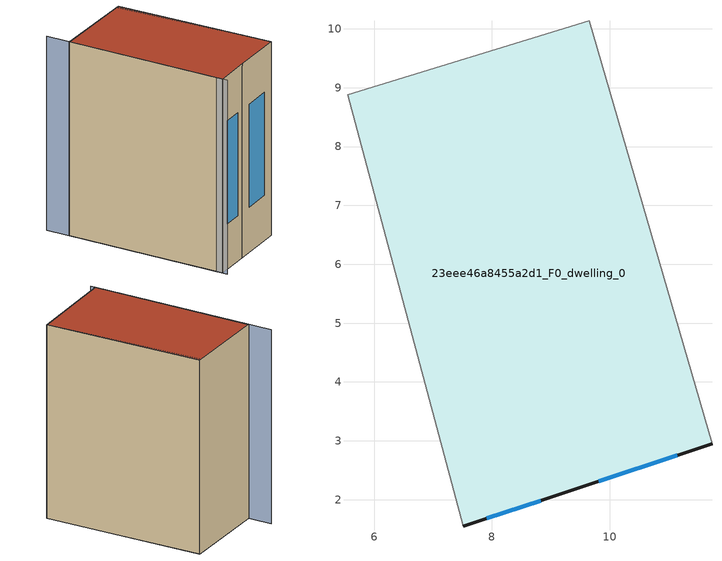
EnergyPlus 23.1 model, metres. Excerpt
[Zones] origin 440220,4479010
23eee46a8455a2d1_F0_dwelling_0
 floor ground (EU_floor_Construction): 11.74,2.95 9.65,10.14 5.55,8.88 7.51,1.55 9.23,2.11 z0
 wall outside (EU_wall_Construction): 11.74,2.95 9.23,2.11 7.51,1.55 z0:9
 wall adiabatic (EU_wall_Construction): 7.51,1.55 5.55,8.88 9.65,10.14 11.74,2.95 z0:9
 window (EU_Window_Construction): 8.83,1.98 7.92,1.68 / 11.15,2.75 9.82,2.31 z2.11:6.89
 roof outside (EU_roof_Construction): 9.65,10.14 11.74,2.95 9.23,2.11 7.51,1.55 5.55,8.88 z9
shading: 5.26,9.96 7.57,1.33 / 11.74,2.95 9.51,10.09 z0:9
[Building]
EU S2 Campaign: North Axis=0; Terrain=City; Solar Distribution=FullExterior
[Site:Location]
Madrid: Latitude=40.5; Longitude=-3.5; Time Zone=1; Elevation=609
[SizingPeriod:WeatherFileDays]
AnnualSizingPeriod: Begin Month=1; Begin Day of Month=1; End Month=12; End Day of Month=31; Day of Week for Start Day=Monday; Use Weather File Daylight Saving Period=No; Use Weather File Rain and Snow Indicators=No
[MATERIAL]
EU_InternalMass_Material: Roughness=MediumRough; Thickness=0.1; Conductivity=1; Density=1800; Specific Heat=900; Thermal Absorptance=0.9; Solar Absorptance=0.7; Visible Absorptance=0.7
[MATERIAL:NOMASS] Roughness=MediumRough; Thermal Absorptance=0.9; Solar Absorptance=0.7; Visible Absorptance=0.7
Name | Thermal Resistance
EU_wall_NoMass | 0.419739
EU_roof_NoMass | 0.352165
EU_floor_NoMass | 0.608284
[WINDOWMATERIAL:SIMPLEGLAZINGSYSTEM]
EU_Window_SimpleGlazing: UFactor=4.8352; Solar Heat Gain Coefficient=0.85; Visible Transmittance=0.85
[CONSTRUCTION]
EU_wall_Construction: EU_wall_NoMass
EU_roof_Construction: EU_roof_NoMass
EU_floor_Construction: EU_floor_NoMass
EU_InternalMass_Construction: EU_InternalMass_Material
EU_Window_Construction: EU_Window_SimpleGlazing
[ZONE]
23eee46a8455a2d1_F0_dwelling_0: Type=1; Multiplier=1; Ceiling Height=autocalculate; Volume=296.411; Floor Area=autocalculate; Part of Total Floor Area=Yes
[INTERNALMASS]
23eee46a8455a2d1_F0_dwelling_0_EU_InternalMass: Construction=EU_InternalMass_Construction; Zone or ZoneList=23eee46a8455a2d1_F0_dwelling_0; Surface Area=32.9347
[OTHEREQUIPMENT]
EU_Step8_InternalGain_23eee46a8455a2d1_F0_dwelling_0_f000: Fuel Type=Electricity; Zone or ZoneList or Space or SpaceList=23eee46a8455a2d1_F0_dwelling_0; Schedule=EU_Step8_GainSchedule_23eee46a8455a2d1_F0_dwelling_0_f000; Design Level Calculation Method=Watts/Area; Power per Zone Floor Area=1; Fraction Latent=0; Fraction Radiant=0; Fraction Lost=0; Carbon Dioxide Generation Rate=0; EndUse Subcategory=EU_Step8_InternalGains
[ZONEVENTILATION:DESIGNFLOWRATE]
EU_ConstantAir_23eee46a8455a2d1_F0_dwelling_0: Zone or ZoneList or Space or SpaceList=23eee46a8455a2d1_F0_dwelling_0; Schedule=EU_AlwaysOn; Design Flow Rate Calculation Method=AirChanges/Hour; Air Changes per Hour=0.703302; Ventilation Type=Natural; Fan Pressure Rise=0; Fan Total Efficiency=1; Constant Term Coefficient=1; Temperature Term Coefficient=0; Velocity Term Coefficient=0; Velocity Squared Term Coefficient=0; Minimum Indoor Temperature=-100; Maximum Indoor Temperature=100; Delta Temperature=-100; Minimum Outdoor Temperature=-100; Maximum Outdoor Temperature=100; Maximum Wind Speed=40
[HVACTEMPLATE:THERMOSTAT]
EU_HeatOnly_23eee46a8455a2d1_F0_dwelling_0: Constant Heating Setpoint=20; Constant Cooling Setpoint=50
[HVACTEMPLATE:ZONE:IDEALLOADSAIRSYSTEM]
23eee46a8455a2d1_F0_dwelling_0: Template Thermostat=EU_HeatOnly_23eee46a8455a2d1_F0_dwelling_0; System Availability Schedule=EU_AlwaysOn; Maximum Heating Supply Air Temperature=50; Minimum Cooling Supply Air Temperature=13; Maximum Heating Supply Air Humidity Ratio=0.0156; Minimum Cooling Supply Air Humidity Ratio=0.0077; Heating Limit=NoLimit; Cooling Limit=NoLimit; Heating Availability Schedule=EU_AlwaysOn; Cooling Availability Schedule=EU_CoolingOff; Dehumidification Control Type=ConstantSensibleHeatRatio; Cooling Sensible Heat Ratio=0.7; Dehumidification Setpoint=60; Humidification Control Type=None; Humidification Setpoint=30; Outdoor Air Method=None; Outdoor Air Flow Rate per Person=0.00944; Outdoor Air Flow Rate per Zone Floor Area=0; Outdoor Air Flow Rate per Zone=0; Demand Controlled Ventilation Type=None; Outdoor Air Economizer Type=NoEconomizer; Heat Recovery Type=None; Sensible Heat Recovery Effectiveness=0.7; Latent Heat Recovery Effectiveness=0.65
[SIZING:ZONE]
23eee46a8455a2d1_F0_dwelling_0: Zone Cooling Design Supply Air Temperature Input Method=SupplyAirTemperature; Zone Cooling Design Supply Air Temperature=13; Zone Heating Design Supply Air Temperature Input Method=SupplyAirTemperature; Zone Heating Design Supply Air Temperature=50; Zone Cooling Design Supply Air Humidity Ratio=0.008; Zone Heating Design Supply Air Humidity Ratio=0.008; Cooling Design Air Flow Method=DesignDay; Cooling Design Air Flow Rate=0; Cooling Minimum Air Flow per Zone Floor Area=0.000762; Cooling Minimum Air Flow=0; Cooling Minimum Air Flow Fraction=0.2; Heating Design Air Flow Method=DesignDay; Heating Design Air Flow Rate=0; Heating Maximum Air Flow per Zone Floor Area=0.002032; Heating Maximum Air Flow=0.141576; Heating Maximum Air Flow Fraction=0.3; Account for Dedicated Outdoor Air System=No; Dedicated Outdoor Air System Control Strategy=NeutralSupplyAir; Dedicated Outdoor Air Low Setpoint Temperature for Design=autosize; Dedicated Outdoor Air High Setpoint Temperature for Design=autosize; Zone Load Sizing Method=Sensible Load Only No Latent Load; Zone Latent Cooling Design Supply Air Humidity Ratio Input Method=HumidityRatioDifference; Zone Cooling Design Supply Air Humidity Ratio Difference=0.005; Zone Latent Heating Design Supply Air Humidity Ratio Input Method=HumidityRatioDifference; Zone Humidification Design Supply Air Humidity Ratio Difference=0.005
[SCHEDULE:CONSTANT]
Name | Hourly Value
EU_AlwaysOn | 1
EU_CoolingOff | 0
[SCHEDULE:FILE]
EU_Step8_GainSchedule_23eee46a8455a2d1_F0_dwelling_0_f000: File=../../schedules/23eee46a8455a2d1/23eee46a8455a2d1_F0_dwelling_0_f000_gain.csv; Column Number=1; Rows to Skip at Top=0; Number of Hours of Data=8760; Column Separator=Comma; Interpolate to Timestep=No; Minutes per Item=60; Adjust Schedule for Daylight Savings=Yes
